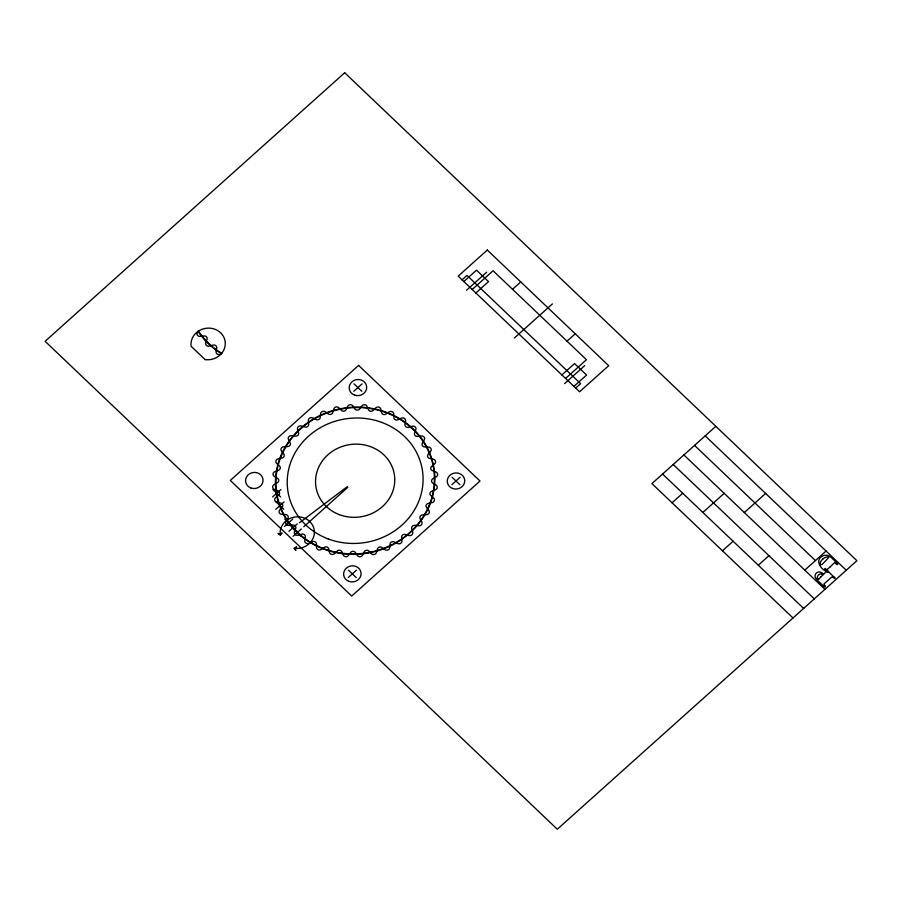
<?xml version="1.0" encoding="UTF-8"?>
<svg xmlns="http://www.w3.org/2000/svg" width="902" height="902" viewBox="0 0 902 902"><rect width="100%" height="100%" fill="white"/><g stroke="black" fill="none" stroke-linecap="round" stroke-linejoin="round"><path stroke-width="1.35" d="M837.608 564.257L837.608 563.919A2.356 2.165 -8.7 0 0 837.451 563.637A3.191 2.931 -8.7 0 0 836.966 563.04L836.368 562.498A45.686 42.022 -8.7 0 1 835.241 561.439L831.723 557.887A8.693 7.994 -8.7 0 0 826.694 555.294L825.138 555.305A6.427 5.908 -8.7 0 0 822.263 556.218C815.307 559.635 819.918 568.159 825.127 570.752A3.236 2.977 -8.7 0 0 825.431 570.966L826.683 571.834A9.133 8.4 -8.7 0 0 827.495 572.353L828.656 572.308M280.218 534.965L282.01 532.89L280.184 534.593L278.03 533.364L280.218 534.965A17.183 15.796 -8.7 0 1 296.859 516.812A17.183 15.796 -8.7 0 1 314.336 533.465A17.183 15.796 -8.7 0 1 294.21 548.281L295.879 550.355L294.604 548.326L296.657 546.894L294.21 548.281M819.016 578.858L819.117 578.746A6.314 5.807 -8.7 0 1 819.58 578.25A7.171 6.596 -8.7 0 1 820.346 577.438L820.504 577.303A5.367 4.938 -8.7 0 0 821.17 576.581M818.802 579.095L818.339 579.264A1.15 1.06 -8.7 0 1 817.9 578.983L817.787 578.892A2.007 1.849 -8.7 0 1 817.313 577.81L817.438 576.908A4.003 3.676 -8.7 0 1 820.448 573.965A2.232 2.063 -8.7 0 1 822.252 574.563L822.331 574.63A2.537 2.334 -8.7 0 1 822.759 575.16M830.314 566.76L834.44 562.792L835.286 562.961M462.072 279.845L467.01 275.426L580.617 383.654L575.69 388.074M463.853 281.537L476.515 270.183L488.534 281.627L475.861 292.981M353.832 391.265L362.063 383.891M466.537 290.241L486.652 272.212M472.186 289.486L493.078 270.758L586.458 359.718L565.565 378.445M272.63 496.923L280.849 489.56M512.539 289.294L520.758 281.92M275.832 509.258L284.062 501.884M284.491 526.464L292.722 519.101M288.933 531.301L297.153 523.938M293.127 536.318L301.358 528.944M303.748 526.802L347.834 487.283M514.388 337.991L552.43 303.884M567.008 341.182L575.239 333.808M561.901 374.939L574.563 363.585L586.582 375.029L573.909 386.383M348.24 577.562L356.47 570.188M451.879 484.667L460.11 477.293M564.584 383.643L584.699 365.614M715.827 426.308L651.921 483.585L792.993 617.983M672.069 502.786L682.724 493.236M702.883 512.437L724.182 493.349M744.33 512.539L765.64 493.45M722.457 550.784L733.112 541.234M758.3 565.238L768.955 555.688M804.798 570.132L826.097 551.043M830.212 566.851L826.965 569.647L827.089 570.538M821.17 576.581L822.635 575.262M299.487 522.754L347.225 486.708M819.557 582.388L819.659 582.489A10.993 10.114 -8.7 0 0 820.673 583.323L822.951 585.477A10.993 10.114 -8.7 0 0 823.808 586.435L825.059 587.089L825.048 585.962M705.172 435.846L846.245 570.244M835.308 562.972L835.928 563.558A6.167 5.671 -8.7 0 0 836.537 564.291L836.977 564.505A1.127 1.037 -8.7 0 0 837.631 564.404M694.529 445.396L815.442 560.593M823.075 573.819L823.639 574.36L826.367 571.248A2.943 2.706 -8.7 0 0 826.153 570.921A6.833 6.28 -8.7 0 1 825.781 570.526L825.544 570.244M824.293 585.24L825.014 585.928M683.874 454.946L824.947 589.333M673.219 464.496L814.292 598.883M662.575 474.046L803.648 608.433M354.058 383.869L361.837 391.288M452.105 477.271L459.885 484.69M272.855 489.538L280.635 496.946M348.465 570.177L356.245 577.584M276.057 501.862L283.837 509.28M284.716 519.078L292.496 526.486M289.147 523.915L296.938 531.323M293.353 528.922L301.133 536.34M824.169 585.116L824.067 583.842L829.265 579.298A4.454 4.104 -8.7 0 0 829.502 579.05L829.682 578.858A10.452 9.618 -8.7 0 1 830.415 578.126L832.106 576.874A2.311 2.12 -8.7 0 1 832.67 577.291L834.993 578.52L834.891 577.449A13.293 12.222 -8.7 0 0 833.865 576.603L833.008 575.995A7.441 6.844 -8.7 0 1 832.67 575.747L827.822 571.09A4.555 4.194 -8.7 0 1 827.089 570.538M819.354 582.185L816.49 579.197A5.649 5.198 -8.7 0 1 815.07 576.152L815.115 575.499A4.409 4.048 -8.7 0 1 816.265 573.21A4.995 4.6 -8.7 0 1 816.637 572.905L817.02 572.623A3.563 3.281 -8.7 0 1 818.937 572.003L819.918 572.06A7.058 6.494 -8.7 0 1 823.052 573.83M828.036 571.338L825.296 568.463L824.597 568.925M824.89 569.466L824.969 569.579A8.445 7.768 -8.7 0 1 825.172 569.838A6.833 6.28 -8.7 0 1 825.544 570.244M822.872 559.037A9.494 8.727 -8.7 0 0 820.516 561.957L820.211 563.581A2.278 2.097 -8.7 0 0 820.707 564.731L822.026 564.472A13.925 12.808 -8.7 0 0 822.556 563.964L823.176 563.344A15.605 14.353 -8.7 0 1 823.763 562.792A14.409 13.248 -8.7 0 1 824.766 561.766L828.904 557.301A1.815 1.669 -8.7 0 0 828.171 556.951L826.548 557.053A7.16 6.585 -8.7 0 0 825.826 557.278A8.851 8.141 -8.7 0 0 822.838 559.003M221.791 353.336A79.399 73.039 -8.7 0 1 198.429 331.079M320.537 413.804L320.255 417.367A2.841 2.605 -8.7 0 1 316.061 419.565L312.678 417.908A2.954 2.717 -8.7 0 0 308.326 420.659L308.721 424.199A2.841 2.605 -8.7 0 1 304.977 427.029L301.324 425.947A2.954 2.717 -8.7 0 0 297.536 429.352L298.585 432.757A2.841 2.605 -8.7 0 1 295.428 436.128L291.605 435.655A2.954 2.717 -8.7 0 0 288.493 439.59L290.173 442.769A2.841 2.605 -8.7 0 1 287.682 446.569L283.814 446.727A2.954 2.717 -8.7 0 0 281.48 451.09L283.747 453.932A2.841 2.605 -8.7 0 1 281.988 458.058L278.188 458.825A2.954 2.717 -8.7 0 0 276.7 463.481L279.473 465.906A2.841 2.605 -8.7 0 1 278.515 470.235L274.907 471.599A2.954 2.717 -8.7 0 0 274.309 476.403L277.512 478.331A2.841 2.605 -8.7 0 1 277.376 482.739L274.061 484.645A2.954 2.717 -8.7 0 0 274.366 489.448L277.895 490.835A2.841 2.605 -8.7 0 1 278.594 495.175L275.674 497.577A2.954 2.717 -8.7 0 0 276.891 502.234L280.635 503.023A2.841 2.605 -8.7 0 1 282.146 507.172L279.71 509.991A2.954 2.717 -8.7 0 0 281.785 514.365L285.641 514.535A2.841 2.605 -8.7 0 1 287.907 518.357L286.035 521.525A2.954 2.717 -8.7 0 0 288.911 525.483L292.755 525.032A2.841 2.605 -8.7 0 1 295.721 528.414L294.458 531.808A2.954 2.717 -8.7 0 0 298.043 535.224L301.764 534.164A2.841 2.605 -8.7 0 1 305.338 537.006L304.729 540.546A2.954 2.717 -8.7 0 0 308.924 543.32L312.396 541.685A2.841 2.605 -8.7 0 1 316.467 543.895L316.523 547.469A2.954 2.717 -8.7 0 0 321.191 549.51L324.325 547.356A2.841 2.605 -8.7 0 1 328.768 548.867L329.501 552.362A2.954 2.717 -8.7 0 0 334.507 553.614L337.201 550.998A2.841 2.605 -8.7 0 1 341.869 551.776L343.256 555.068A2.954 2.717 -8.7 0 0 348.443 555.508L350.607 552.498A2.841 2.605 -8.7 0 1 355.377 552.509L357.372 555.531A2.954 2.717 -8.7 0 0 362.581 555.125L364.16 551.832A2.841 2.605 -8.7 0 1 368.884 551.077L371.421 553.704A2.954 2.717 -8.7 0 0 376.495 552.475L377.442 548.991A2.841 2.605 -8.7 0 1 381.963 547.491L384.974 549.679A2.954 2.717 -8.7 0 0 389.754 547.649L390.036 544.086A2.841 2.605 -8.7 0 1 394.23 541.888L397.613 543.545A2.954 2.717 -8.7 0 0 401.976 540.794L401.582 537.254A2.841 2.605 -8.7 0 1 405.314 534.424L408.967 535.506A2.954 2.717 -8.7 0 0 412.766 532.112L411.707 528.696A2.841 2.605 -8.7 0 1 414.875 525.336L418.697 525.798A2.954 2.717 -8.7 0 0 421.809 521.863L420.118 518.695A2.841 2.605 -8.7 0 1 422.621 514.884L426.488 514.726A2.954 2.717 -8.7 0 0 428.822 510.363L426.556 507.533A2.841 2.605 -8.7 0 1 428.315 503.395L432.103 502.628A2.954 2.717 -8.7 0 0 433.591 497.972L430.818 495.548A2.841 2.605 -8.7 0 1 431.776 491.218L435.395 489.854A2.954 2.717 -8.7 0 0 435.993 485.05L432.791 483.122A2.841 2.605 -8.7 0 1 432.926 478.714L436.241 476.808A2.954 2.717 -8.7 0 0 435.925 472.005L432.396 470.63A2.841 2.605 -8.7 0 1 431.697 466.289L434.617 463.876A2.954 2.717 -8.7 0 0 433.411 459.219L429.656 458.43A2.841 2.605 -8.7 0 1 428.157 454.292L430.592 451.462A2.954 2.717 -8.7 0 0 428.518 447.088L424.662 446.918A2.841 2.605 -8.7 0 1 422.384 443.096L424.267 439.928A2.954 2.717 -8.7 0 0 421.392 435.97L417.547 436.433A2.841 2.605 -8.7 0 1 414.582 433.05L415.845 429.645A2.954 2.717 -8.7 0 0 412.248 426.229L408.538 427.289A2.841 2.605 -8.7 0 1 404.964 424.447L405.573 420.907A2.954 2.717 -8.7 0 0 401.379 418.133L397.906 419.768A2.841 2.605 -8.7 0 1 393.836 417.558L393.768 413.984A2.954 2.717 -8.7 0 0 389.1 411.943L385.966 414.097A2.841 2.605 -8.7 0 1 381.535 412.586L380.802 409.102A2.954 2.717 -8.7 0 0 375.796 407.839L373.101 410.455A2.841 2.605 -8.7 0 1 368.422 409.688L367.046 406.385A2.954 2.717 -8.7 0 0 361.86 405.945L359.684 408.956A2.841 2.605 -8.7 0 1 354.914 408.944L352.93 405.934A2.954 2.717 -8.7 0 0 347.721 406.34L346.142 409.632A2.841 2.605 -8.7 0 1 341.418 410.376L338.881 407.749A2.954 2.717 -8.7 0 0 333.808 408.978L332.861 412.462A2.841 2.605 -8.7 0 1 328.328 413.962L325.329 411.786A2.954 2.717 -8.7 0 0 320.537 413.804M216.66 347.935L216.052 351.476A2.954 2.717 -8.7 0 0 220.246 354.249L221.497 353.663A79.85 73.457 -8.7 0 1 198.057 331.338L197.358 332.455A2.954 2.717 -8.7 0 0 200.233 336.412L204.077 335.95A2.841 2.605 -8.7 0 1 207.043 339.332L205.78 342.737A2.954 2.717 -8.7 0 0 209.365 346.154L213.086 345.094A2.841 2.605 -8.7 0 1 216.66 347.935M344.699 72.758L45.1 341.306L557.301 829.242L856.9 560.694L344.699 72.758M358.613 365.4L230.292 480.416L351.69 596.053L479.999 481.037L358.613 365.4M487.305 250.046L458.182 276.147L579.58 391.784L608.692 365.682L487.305 250.046M205.104 359.594L191.111 346.278A17.183 15.796 -8.7 0 1 207.753 328.125A17.183 15.796 -8.7 0 1 225.229 344.778A17.183 15.796 -8.7 0 1 205.104 359.594M323.48 548.991A79.85 73.457 -8.7 0 0 434.336 470.449A79.85 73.457 -8.7 0 0 307.627 422.745A79.85 73.457 -8.7 0 0 323.48 548.991M323.66 548.596A79.399 73.039 -8.7 0 0 433.885 470.506A79.399 73.039 -8.7 0 0 307.898 423.072A79.399 73.039 -8.7 0 0 323.66 548.596M354.475 395.065A8.761 8.05 -8.7 0 0 366.629 386.451A8.761 8.05 -8.7 0 0 352.738 381.219A8.761 8.05 -8.7 0 0 354.475 395.065M250.835 487.959A8.761 8.05 -8.7 0 0 262.989 479.345A8.761 8.05 -8.7 0 0 249.099 474.114A8.761 8.05 -8.7 0 0 250.835 487.959M348.882 581.362A8.761 8.05 -8.7 0 0 361.037 572.747A8.761 8.05 -8.7 0 0 347.146 567.516A8.761 8.05 -8.7 0 0 348.882 581.362M328.159 538.9A68.056 62.599 -8.7 0 0 422.643 471.971A68.056 62.599 -8.7 0 0 314.651 431.314A68.056 62.599 -8.7 0 0 328.159 538.9M339.411 514.659A39.699 36.52 -8.7 0 0 394.512 475.613A39.699 36.52 -8.7 0 0 331.519 451.902A39.699 36.52 -8.7 0 0 339.411 514.659M452.522 488.467A8.761 8.05 -8.7 0 0 464.677 479.853A8.761 8.05 -8.7 0 0 450.786 474.621A8.761 8.05 -8.7 0 0 452.522 488.467"/></g></svg>
